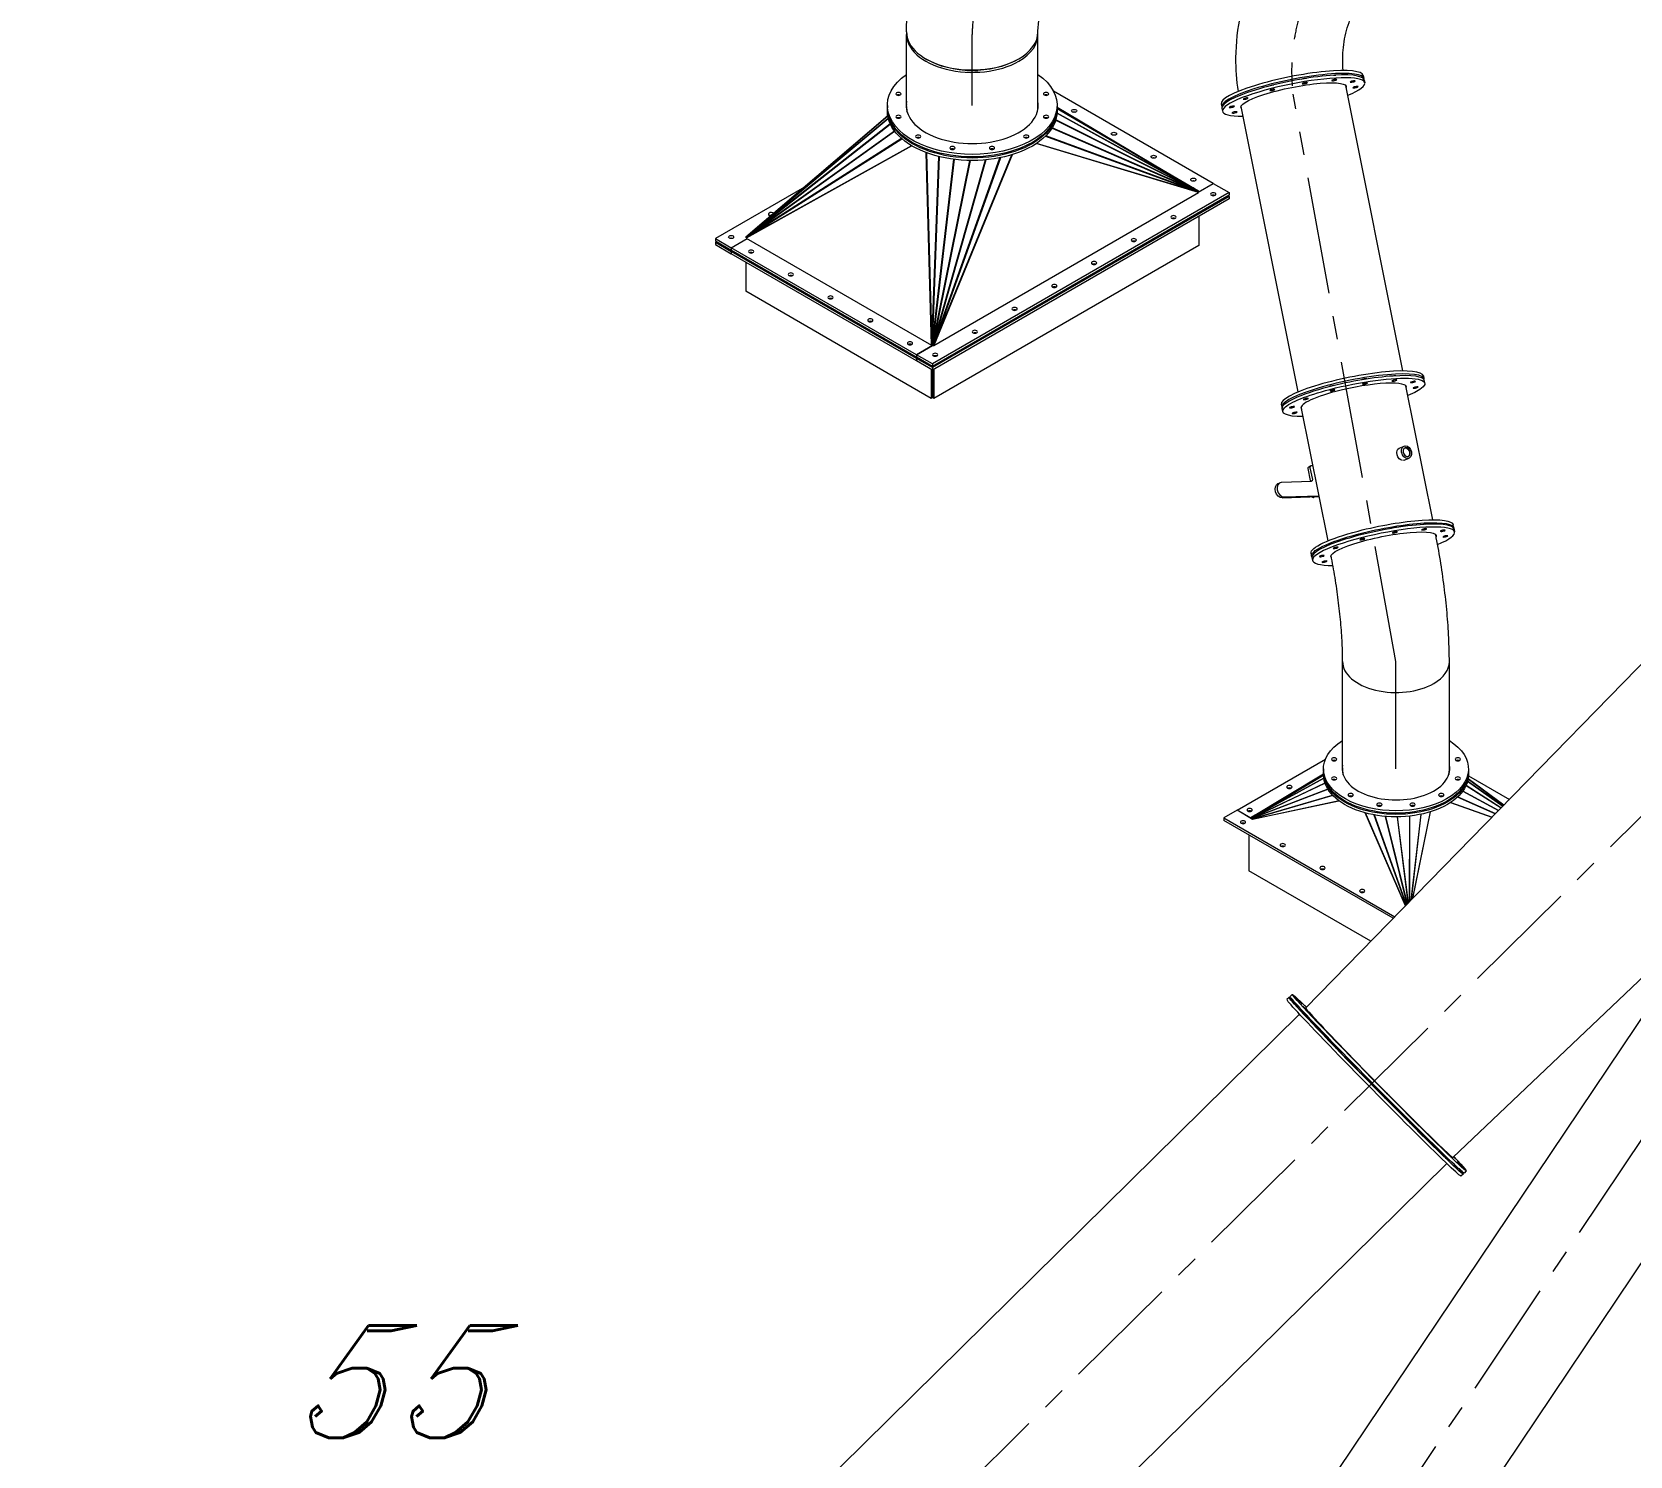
# Model space of a CAD drawing. Header units: inches. Extents: x -350577 to -266477, y -437959 to -377535.
# Drawn here: x -293131 to -288864, y -391039 to -387237 of the extents above; entities that cross this region are included whole.
import ezdxf

# ---------------------------------------------------------------- set-up
doc = ezdxf.new("R2010")
doc.units = ezdxf.units.IN
doc.header["$MEASUREMENT"] = 0
doc.linetypes.add('CENTER', pattern=[2, 1.25, -0.25, 0.25, -0.25])
doc.layers.add('CENTER       (itatec)', color=4, linetype='CENTER', lineweight=9)
doc.layers.add('ORGINAL (itatec)', color=3, linetype='Continuous', lineweight=9)
doc.styles.add('Geniso', font='geniso.shx', dxfattribs={"oblique": 15})

msp = doc.modelspace()

# ---------------------------------------------------------------- linework, layer by layer
at = {"layer": 'CENTER       (itatec)', "ltscale": 250}
for points in [[(-293131.3, -394810.7), (-293131.3, -393930.6, -0.22693), (-292822.1, -393284.3), (-286197.3, -386715.8, -0.121189), (-285574.7, -386386.5), (-279619.5, -384303, 0.093142), (-278642.9, -383740.8), (-275878.1, -381973.7)], [(-290620.8, -387432.6), (-290620.8, -387243.2, -0.298799), (-290400.9, -386908.1), (-287915, -385631, -0.09364), (-287623.2, -385544.6), (-282357.1, -385231.5)], [(-289489.4, -389204.1), (-289489.4, -388917.8), (-289764.3, -387402.6, -0.22255), (-289624.5, -386980.2), (-288438.4, -385899.9)], [(-290797.6, -396580.6), (-290797.6, -395684, -0.075825), (-290730.9, -395247.2), (-289635.9, -391447.8, -0.071032), (-289556.9, -391272.2), (-287159.8, -387700.5)]]:
    msp.add_lwpolyline(points, format="xyb", dxfattribs=at)
at = {"layer": 'ORGINAL (itatec)', "extrusion": (1.66533e-16, 0.816497, 0.57735)}
for p, q in [((-290796.3, -387435.9), (-290796.3, -387243.2)), ((-290445.3, -387435.9), (-290445.3, -387243.2)), ((-289470.9, -388141.7), (-289623.6, -387379.3)), ((-289576.8, -387353), (-289575.3, -387360.7)), ((-289574.5, -387364.6), (-289573, -387372.3)), ((-290847.3, -387432.6), (-290847.3, -387439.2)), ((-289977.3, -387641.2), (-290403.9, -387395)), ((-290394.3, -387432.6), (-290394.3, -387439.2)), ((-289956.3, -387429), (-289954.8, -387436.7)), ((-290846.4, -387460.7), (-291225.1, -387784.4)), ((-291225.1, -387784.5), (-290846.4, -387460.8)), ((-290845, -387467.6), (-291225.1, -387784.5)), ((-291225, -387784.8), (-290844.9, -387467.9)), ((-290847.3, -387442.4), (-290847.3, -387448.9)), ((-290795.3, -387446.7), (-290795.4, -387447.4)), ((-290795.1, -387447.9), (-290795.4, -387447.5)), ((-290795, -387448.2), (-290795.3, -387447.9)), ((-290446.6, -387448.4), (-290446.4, -387448.1)), ((-290446.5, -387447.6), (-290446.3, -387447.4)), ((-290446.3, -387447.4), (-290446.4, -387447)), ((-290446.2, -387447.4), (-290446.3, -387447.4)), ((-290397.9, -387472.1), (-290016.6, -387662.8)), ((-290016.7, -387662.3), (-290397.7, -387471.7)), ((-290016.9, -387661.8), (-290394.4, -387453.3)), ((-290394.4, -387453.6), (-290016.7, -387662.3)), ((-290394.3, -387437.5), (-290017.1, -387661.5)), ((-290017.1, -387661.5), (-290394.3, -387441.1)), ((-290394.3, -387441.3), (-290016.9, -387661.8)), ((-290394.3, -387442.4), (-290394.3, -387448.9)), ((-289954, -387440.6), (-289952.4, -387448.3)), ((-289750.3, -388197.7), (-289903, -387435.3)), ((-289730.9, -389842.6), (-287397.9, -387453.8)), ((-290839.8, -387482.3), (-291225, -387784.8)), ((-291224.9, -387785.2), (-290839.6, -387482.7)), ((-290828.3, -387501.3), (-291224.9, -387785.2)), ((-291224.7, -387785.7), (-290828.1, -387501.7)), ((-290425.6, -387515.3), (-290016.5, -387664.8)), ((-290016.5, -387663.6), (-290424.7, -387514.4)), ((-290407.8, -387493.5), (-290016.5, -387663.6)), ((-290016.6, -387662.8), (-290407.5, -387492.9)), ((-290809.3, -387521.5), (-291224.7, -387785.7)), ((-291224.5, -387786.4), (-290808.8, -387521.9)), ((-290782.9, -387540.3), (-291224.5, -387786.4)), ((-290781.7, -387541), (-291224.4, -387786.8)), ((-290729.4, -388072.6), (-290743.5, -387558.8)), ((-290743, -387559), (-290728.9, -388072.5)), ((-290016.6, -387665.6), (-290449.9, -387534.8)), ((-290016.5, -387664.8), (-290449, -387534.2)), ((-290728.9, -388072.5), (-290709.9, -387569.2)), ((-290709, -387569.4), (-290728.1, -388072.4)), ((-290728.1, -388072.4), (-290670.1, -387576.6)), ((-290669.3, -387576.7), (-290727.3, -388072.5)), ((-290727.3, -388072.5), (-290627.5, -387579.7)), ((-290626.8, -387579.7), (-290726.9, -388074)), ((-290626.8, -387579.7), (-290726.9, -388074)), ((-290726.4, -388072.6), (-290585.4, -387578.1)), ((-290626.7, -387579.7), (-290726.4, -388072.6)), ((-290725.5, -388072.9), (-290546.9, -387572.6)), ((-290584.4, -387578), (-290725.5, -388072.9)), ((-290724.4, -388073.5), (-290515.3, -387564.7)), ((-290545.5, -387572.3), (-290724.4, -388073.5)), ((-290514.3, -387564.4), (-290723.7, -388073.9)), ((-290017.5, -387664.4), (-289977.3, -387641.2)), ((-290017.5, -387664.4), (-289977.3, -387641.2)), ((-289977.3, -387641.2), (-289934.9, -387665.7)), ((-291069, -387651), (-291306.7, -387788.2)), ((-289934.9, -387665.7), (-290726.9, -388123)), ((-289934.9, -387672.3), (-290726.9, -388129.5)), ((-289934.9, -387675.5), (-290726.9, -388132.8)), ((-289934.9, -387682.1), (-290726.9, -388139.3)), ((-290723.7, -388073.9), (-290016.6, -387665.6)), ((-290017.2, -387661.4), (-290031.2, -387653.1)), ((-290018, -387665.2), (-290016.5, -387664.8)), ((-290017.7, -387664.4), (-290016.5, -387663.6)), ((-290017.2, -387661.4), (-290017.2, -387661.4)), ((-290017.2, -387661.7), (-290017.1, -387661.5)), ((-290017.2, -387663.3), (-290016.6, -387662.8)), ((-290017.1, -387662.1), (-290016.9, -387661.8)), ((-290017, -387662.6), (-290016.7, -387662.3)), ((-289937.7, -387673.9), (-289934.9, -387675.5)), ((-289934.9, -387665.7), (-289934.9, -387672.3)), ((-289934.9, -387675.5), (-289934.9, -387682.1)), ((-290016.2, -387729), (-290016.2, -387806.6)), ((-291306.7, -387788.2), (-291306.7, -387794.7)), ((-291306.7, -387788.2), (-291264.3, -387812.7)), ((-291306.7, -387794.7), (-291264.3, -387819.2)), ((-291303.9, -387796.4), (-291306.7, -387798)), ((-291306.7, -387798), (-291306.7, -387804.5)), ((-291306.7, -387798), (-291264.3, -387822.5)), ((-291306.7, -387804.5), (-291264.3, -387829)), ((-291264.3, -387812.7), (-291221.9, -387788.2)), ((-291264.3, -387812.7), (-291221.9, -387788.2)), ((-291264.3, -387812.7), (-291264.3, -387819.2)), ((-291264.3, -387812.7), (-291264.3, -387819.2)), ((-290769.3, -388098.5), (-291264.3, -387812.7)), ((-291225, -387784.5), (-291225.1, -387784.4)), ((-291224.9, -387784.7), (-291225.1, -387784.5)), ((-291224.7, -387785.1), (-291225, -387784.8)), ((-291224.5, -387785.5), (-291224.9, -387785.2)), ((-291224.2, -387786.2), (-291224.7, -387785.7)), ((-291224.1, -387786.7), (-291224.5, -387786.4)), ((-291224.4, -387786.8), (-290729.4, -388072.6)), ((-290016.2, -387806.6), (-290723.3, -388214.8)), ((-290769.3, -388105), (-291264.3, -387819.2)), ((-291264.3, -387822.5), (-291261.4, -387820.9)), ((-291264.3, -387822.5), (-291261.4, -387820.9)), ((-291264.3, -387822.5), (-291264.3, -387829)), ((-291264.3, -387822.5), (-291264.3, -387829)), ((-290769.3, -388108.3), (-291264.3, -387822.5)), ((-290769.3, -388114.8), (-291264.3, -387829)), ((-291225.4, -387851.5), (-291225.4, -387929)), ((-290730.4, -388214.8), (-291225.4, -387929)), ((-290726.9, -388074), (-290729.4, -388072.6)), ((-290726.9, -388074), (-290728.9, -388072.5)), ((-290726.9, -388074), (-290728.1, -388072.4)), ((-290726.9, -388074), (-290727.3, -388072.5)), ((-290726.9, -388074), (-290726.4, -388072.6)), ((-290726.9, -388074), (-290725.5, -388072.9)), ((-290726.9, -388074), (-290724.4, -388073.5)), ((-290726.9, -388074), (-290723.7, -388073.9)), ((-290726.9, -388074), (-290769.3, -388098.5)), ((-290769.3, -388098.5), (-290726.9, -388074)), ((-290769.3, -388098.5), (-290769.3, -388105)), ((-290769.3, -388098.5), (-290769.3, -388105)), ((-290726.9, -388123), (-290769.3, -388098.5)), ((-290726.9, -388129.5), (-290769.3, -388105)), ((-290766.5, -388106.6), (-290769.3, -388108.3)), ((-290769.3, -388108.3), (-290766.5, -388106.6)), ((-290769.3, -388108.3), (-290769.3, -388114.8)), ((-290769.3, -388108.3), (-290769.3, -388114.8)), ((-290726.9, -388132.8), (-290769.3, -388108.3)), ((-290726.9, -388139.3), (-290769.3, -388114.8)), ((-290730.4, -388137.3), (-290730.4, -388214.8)), ((-290726.9, -388123), (-290726.9, -388129.5)), ((-290726.9, -388132.8), (-290726.9, -388139.3)), ((-290726.9, -388139.3), (-290726.9, -388212.8)), ((-290726.9, -388139.3), (-290726.9, -388212.8)), ((-290723.3, -388137.3), (-290723.3, -388214.8)), ((-289416.2, -388155), (-289414.6, -388162.8)), ((-289391.3, -388539), (-289462.9, -388181.3)), ((-289412.3, -388174.3), (-289413.9, -388166.6)), ((-290726.9, -388212.8), (-290730.4, -388214.8)), ((-290723.3, -388214.8), (-290726.9, -388212.8)), ((-289795.6, -388231), (-289794.1, -388238.8)), ((-289791.8, -388250.3), (-289793.3, -388242.6)), ((-289670.7, -388595), (-289742.4, -388237.3)), ((-289480.6, -388347.5), (-289467.9, -388342.3)), ((-289717.7, -388433.9), (-289724.1, -388402.1)), ((-289722.3, -388397.4), (-289717.2, -388395.3)), ((-289719, -388400), (-289712.7, -388431.8)), ((-289710.8, -388394.9), (-289716.3, -388395.1)), ((-289467.1, -388379.8), (-289454.4, -388374.6)), ((-289389.2, -391348.9), (-287408.9, -388401.5)), ((-289804.4, -388442.4), (-289799.4, -388440.3)), ((-289715.4, -388436.8), (-289795.5, -388439.5)), ((-289792.9, -388480.1), (-289694.4, -388476.8)), ((-289787.8, -388478), (-289694.8, -388474.9)), ((-289712.6, -388478), (-289712.6, -388478)), ((-289704.5, -388477.2), (-289709.6, -388479.3)), ((-289709.6, -388479.3), (-289709.6, -388479.3)), ((-289335.1, -388560), (-289336.6, -388552.3)), ((-289334.3, -388563.9), (-289332.8, -388571.6)), ((-289714.5, -388636), (-289716.1, -388628.3)), ((-289713.8, -388639.9), (-289712.2, -388647.6)), ((-289631.9, -389207.4), (-289631.9, -388917.8)), ((-289346.9, -389207.4), (-289346.9, -388917.8)), ((-289913.7, -389314.7), (-289677.8, -389178.5)), ((-289682.9, -389220.6), (-289876.7, -389335.1)), ((-289875.6, -389334.3), (-289682.9, -389220.4)), ((-289682.9, -389218), (-289875, -389333.9)), ((-289682.9, -389204.1), (-289682.9, -389210.6)), ((-289682.9, -389213.9), (-289682.9, -389220.4)), ((-289630.6, -389218.8), (-289630.6, -389218.6)), ((-289630.4, -389219.5), (-289630.5, -389219.4)), ((-289630.2, -389220.2), (-289630.2, -389220.2)), ((-289348.6, -389220), (-289348.6, -389220)), ((-289348.5, -389219.7), (-289348.4, -389219.6)), ((-289348.2, -389218.4), (-289348.2, -389218.7)), ((-289296, -389222.3), (-289186.7, -389285.4)), ((-289295.9, -389204.1), (-289295.9, -389210.6)), ((-289295.9, -389213.9), (-289295.9, -389220.4)), ((-289877.2, -389335.6), (-289682.4, -389228.9)), ((-289682.3, -389229.2), (-289877.1, -389335.9)), ((-289876.8, -389336), (-289679.2, -389242.1)), ((-289679.1, -389242.5), (-289876.4, -389336.3)), ((-289875.9, -389336.5), (-289671.7, -389257.8)), ((-289671.4, -389258.3), (-289875.3, -389336.9)), ((-289216, -389315.4), (-289310.9, -389263.6)), ((-289310.7, -389263.2), (-289215.6, -389315)), ((-289209, -389308.3), (-289302.3, -389248.8)), ((-289302.1, -389248.4), (-289208.8, -389308)), ((-289204.3, -389303.4), (-289298.1, -389237.1)), ((-289298, -389236.8), (-289204.1, -389303.2)), ((-289201.8, -389300.9), (-289296.7, -389230.4)), ((-289296.7, -389230.5), (-289201.9, -389300.9)), ((-289202, -389301.1), (-289296.7, -389230.7)), ((-289874.8, -389337.3), (-289659.2, -389274)), ((-289658.4, -389274.8), (-289873.9, -389338.1)), ((-289873.3, -389338.6), (-289642.2, -389289)), ((-289641.3, -389289.6), (-289872.3, -389339.2)), ((-289344.2, -389294.2), (-289233.5, -389333.3)), ((-289343.1, -389293.5), (-289232.9, -389332.7)), ((-289224.6, -389324.1), (-289325, -389279.4)), ((-289324.5, -389278.8), (-289224, -389323.6)), ((-289913.7, -389314.7), (-289949, -389335.1)), ((-289949, -389335.1), (-289949, -389341.7)), ((-289949, -389335.1), (-289492.6, -389598.6)), ((-289496.7, -389602.8), (-289949, -389341.7)), ((-289878.3, -389335.1), (-289913.7, -389314.7)), ((-289874.9, -389337.1), (-289913.7, -389314.7)), ((-289850.5, -389319.1), (-289878.3, -389335.1)), ((-289873.4, -389338), (-289874.6, -389337.3)), ((-289874.4, -389333.4), (-289865.1, -389327.8)), ((-289871.5, -389339.1), (-289872.3, -389338.6)), ((-289691.3, -391145.9), (-288479.4, -389342.1)), ((-289464.2, -389569.5), (-289571.8, -389321.5)), ((-289463.6, -389568.9), (-289570.8, -389321.8)), ((-289548.2, -389326.9), (-289462.6, -389567.9)), ((-289461.7, -389567), (-289546.9, -389327.1)), ((-289518.4, -389330.9), (-289460.2, -389565.4)), ((-289517.6, -389330.9), (-289459.5, -389564.7)), ((-289517.6, -389330.9), (-289459.5, -389564.7)), ((-289459.5, -389564.7), (-289517.5, -389331)), ((-289485.9, -389332.1), (-289457.2, -389562.4)), ((-289485.8, -389332.1), (-289457.1, -389562.3)), ((-289485.8, -389332.1), (-289457.1, -389562.3)), ((-289456.6, -389561.7), (-289485.2, -389332.1)), ((-289453.3, -389330.2), (-289453.7, -389558.7)), ((-289452.9, -389558), (-289452.5, -389330.1)), ((-289423.1, -389325.4), (-289449.4, -389554.4)), ((-289448.4, -389553.4), (-289422.2, -389325.2)), ((-289397.9, -389318.8), (-289444.9, -389549.7)), ((-289444.1, -389548.9), (-289397.1, -389318.6)), ((-289881.9, -389380.5), (-289881.9, -389476)), ((-289556.4, -389663.9), (-289881.9, -389476)), ((-289337.6, -390241.5), (-288635.8, -389575)), ((-289774.9, -389814.5), (-289780.6, -389820.1)), ((-289766.4, -389806.1), (-289772.1, -389811.7)), ((-289747.1, -389858.7), (-293019, -393085.3)), ((-289353.9, -390257.4), (-292625.8, -393484)), ((-289310.1, -390285.9), (-289315.8, -390291.5)), ((-289301.6, -390277.4), (-289307.3, -390283.1))]:
    msp.add_line(p, q, dxfattribs=at)
at = {"layer": 'ORGINAL (itatec)'}
for centre, major_axis, ratio, start_param, end_param in [((-290620.8, -387243.2), (-175.5, 0), 0.57735, -0.032238, 2.356194), ((-290620.8, -387236.7), (-175.5, 0), 0.57735, 0, 2.356194), ((-290620.8, -387236.7), (175.5, 0), 0.57735, -0.785398, 0), ((-290620.8, -387243.2), (175.5, 0), 0.57735, -0.785398, 0.032238), ((-289765, -387398.7), (189.7, 38), 0.18173, -0.055957, 3.19755), ((-289766.6, -387391), (189.7, 38), 0.18173, 0, 3.141593), ((-289764.3, -387402.6), (189.7, 38), 0.18173, 0, 3.141593), ((-289762.7, -387410.3), (189.7, 38), 0.18173, -0.743012, 3.884605), ((-290817.8, -387408.7), (-7, 0), 0.57735, -2.200636, -0.940957), ((-290620.8, -387432.6), (-176.5, 0), 0.57735, -0.1065, 3.248092), ((-290620.8, -387439.2), (-176.5, 0), 0.57735, -0.1065, -0.032056), ((-290620.8, -387442.4), (-176.5, 0), 0.57735, -0.1065, -0.048094), ((-290620.8, -387439.2), (176.5, 0), 0.57735, 0.032056, 0.1065), ((-290620.8, -387442.4), (176.5, 0), 0.57735, 0.048094, 0.1065), ((-290423.7, -387408.7), (-7, 0), 0.57735, -2.200636, -0.940957), ((-290817.8, -387469.6), (-7, 0), 0.57735, -2.200636, -0.940957), ((-290620.8, -387448.9), (-176.5, 0), 0.57735, -0.108381, -0.080211), ((-290620.8, -387435.9), (-175.5, 0), 0.57735, 0, 0.16187), ((-290620.8, -387435.9), (175.5, 0), 0.57735, -0.16187, 0), ((-290620.8, -387448.9), (176.5, 0), 0.57735, 0.080211, 0.108381), ((-290423.7, -387469.6), (-7, 0), 0.57735, -2.200636, -0.940957), ((-290348.6, -387447.3), (-7, 0), 0.57735, -3.926991, 2.356194), ((-290765, -387522.4), (-7, 0), 0.57735, -2.200636, -0.940957), ((-290476.5, -387522.4), (-7, 0), 0.57735, -2.200636, -0.940957), ((-290242.5, -387508.6), (-7, 0), 0.57735, -3.926991, 2.356194), ((-290673.6, -387552.9), (-7, 0), 0.57735, -2.200636, -0.940957), ((-290568, -387552.9), (-7, 0), 0.57735, -2.200636, -0.940957), ((-290136.4, -387569.8), (-7, 0), 0.57735, -3.926991, 2.356194), ((-290030.4, -387631), (-7, 0), 0.57735, -3.926991, 2.356194), ((-289977.3, -387676.3), (-7, 0), 0.57735, -2.200636, -0.940957), ((-291158.2, -387722.9), (-7, 0), 0.57735, -0.785398, 1.623395), ((-291158.2, -387722.9), (7, 0), 0.57735, 0.330242, 2.356194), ((-290083.4, -387737.6), (-7, 0), 0.57735, -2.200636, -0.940957), ((-291264.3, -387784.1), (7, 0), 0.57735, -3.926991, 2.356194), ((-290189.5, -387798.8), (-7, 0), 0.57735, -2.200636, -0.940957), ((-291211.2, -387829.4), (-7, 0), 0.57735, -2.200636, -0.940957), ((-290295.5, -387860.1), (-7, 0), 0.57735, -2.200636, -0.940957), ((-291105.2, -387890.7), (-7, 0), 0.57735, -2.200636, -0.940957), ((-290401.6, -387921.3), (-7, 0), 0.57735, -2.200636, -0.940957), ((-290999.1, -387951.9), (-7, 0), 0.57735, -2.200636, -0.940957), ((-290507.7, -387982.5), (-7, 0), 0.57735, -2.200636, -0.940957), ((-290893, -388013.1), (-7, 0), 0.57735, -2.200636, -0.940957), ((-290787, -388074.4), (-7, 0), 0.57735, -2.200636, -0.940957), ((-290613.7, -388043.8), (-7, 0), 0.57735, -2.200636, -0.940957), ((-290719.8, -388105), (-7, 0), 0.57735, -2.200636, -0.940957), ((-289604.4, -388200.8), (189.7, 38), 0.18173, -0.055957, 3.19755), ((-289605.9, -388193), (189.7, 38), 0.18173, 0, 3.141593), ((-289602.1, -388212.3), (-140.7, -28.2), 0.18173, -1.262793, 0.118125), ((-289602.1, -388212.3), (140.7, 28.2), 0.18173, -0.118125, 1.878799), ((-289461.1, -388358.4), (6.7, -16.2), 0.726706, -3.409327, 2.873858), ((-289715.3, -388399.9), (-1.92, 4.62), 0.726706, -0.267734, 1.303062), ((-289791.7, -388458.8), (-7.7, 18.5), 0.726706, -0.267734, 2.873858), ((-289522.5, -388609.6), (189.7, 38), 0.18173, -0.744547, 3.882817), ((-289524, -388601.9), (189.7, 38), 0.18173, 0, 3.141593), ((-289581.4, -388579.1), (-6.86, -1.37), 0.18173, -2.630973, 0.036929), ((-289494.9, -388561.1), (6.86, 1.37), 0.18173, -0.022394, 2.780982), ((-289416.4, -388552.9), (6.86, 1.37), 0.18173, 0.341316, 1.477528), ((-289489.4, -388917.8), (-142.5, 0), 0.57735, 0, 2.356194), ((-289489.4, -388917.8), (-142.5, 0), 0.57735, 0.000011, 2.356194), ((-289489.4, -388917.8), (142.5, 0), 0.57735, -0.785398, 0), ((-289489.4, -388917.8), (142.5, 0), 0.57735, -0.785398, 0), ((-289654.6, -389185.1), (-7, 0), 0.57735, -2.200636, -0.940957), ((-289324.3, -389185.1), (-7, 0), 0.57735, -2.200636, -0.940957), ((-289489.4, -389204.1), (-143.5, 0), 0.57735, -0.118125, 3.259718), ((-289489.4, -389210.6), (-143.5, 0), 0.57735, -0.118125, -0.039431), ((-289489.4, -389213.9), (-143.5, 0), 0.57735, -0.118125, -0.059165), ((-289489.4, -389220.4), (-143.5, 0), 0.57735, -0.123193, -0.098712), ((-289489.4, -389207.4), (-142.5, 0), 0.57735, 0, 0.158208), ((-289489.4, -389207.4), (142.5, 0), 0.57735, -0.158208, 0), ((-289489.4, -389220.4), (143.5, 0), 0.57735, 0.098712, 0.123193), ((-289489.4, -389210.6), (143.5, 0), 0.57735, 0.039431, 0.118125), ((-289489.4, -389213.9), (143.5, 0), 0.57735, 0.059165, 0.118125), ((-289774, -389259), (-7, 0), 0.57735, -2.200636, -0.940957), ((-289654.6, -389236.2), (-7, 0), 0.57735, -2.200636, -0.940957), ((-289324.3, -389236.2), (-7, 0), 0.57735, -2.200636, -0.940957), ((-289610.3, -389280.4), (-7, 0), 0.57735, -2.200636, -0.940957), ((-289533.7, -389306), (-7, 0), 0.57735, -2.200636, -0.940957), ((-289445.2, -389306), (-7, 0), 0.57735, -2.200636, -0.940957), ((-289368.5, -389280.4), (-7, 0), 0.57735, -2.200636, -0.940957), ((-289897.8, -389352.9), (-7, 0), 0.57735, -2.200636, -0.940957), ((-289880.1, -389320.2), (-7, 0), 0.57735, -2.200636, -0.940957), ((-289791.7, -389414.1), (-7, 0), 0.57735, -2.200636, -0.940957), ((-289685.6, -389475.4), (-7, 0), 0.57735, -2.200636, -0.940957), ((-289579.6, -389536.6), (-7, 0), 0.57735, -2.200636, -0.940957), ((-289542.5, -390050.2), (-197.3, 200.1), 0.018194, -0.143927, 3.285519), ((-289534, -390041.8), (-197.3, 200.1), 0.018194, -0.08081, 3.222402), ((-289545.4, -390053), (-196.6, 199.4), 0.018194, -0.718803, -0.398428), ((-289545.4, -390053), (-196.6, 199.4), 0.018194, -2.743164, -2.42279)]:
    msp.add_ellipse(centre, major_axis=major_axis, ratio=ratio, start_param=start_param, end_param=end_param, dxfattribs=at)
at = {"layer": 'ORGINAL (itatec)', "extrusion": (-1.01034e-16, -5.55112e-17, -1)}
msp.add_ellipse((-290620.8, -387243.2), major_axis=(-167.5, 0), ratio=0.57735, start_param=-2.356194, end_param=-0.761794, dxfattribs=at)
at = {"layer": 'ORGINAL (itatec)', "extrusion": (3.69779e-32, 1.11022e-16, -1)}
for centre, major_axis, start_param, end_param in [((-290620.8, -387435.9), (167.5, 0), -1.658123, -1.48347), ((-290620.8, -387439.2), (226.5, 0), 0, 3.141593), ((-290620.8, -387448.9), (226.5, 0), 0, 3.141593), ((-289489.4, -389210.6), (193.5, 0), 0, 3.141593)]:
    msp.add_ellipse(centre, major_axis=major_axis, ratio=0.57735, start_param=start_param, end_param=end_param, dxfattribs=at)
at = {"layer": 'ORGINAL (itatec)', "extrusion": (-8.30706e-17, 1.11022e-16, -1)}
msp.add_ellipse((-290620.8, -387243.2), major_axis=(-167.5, 0), ratio=0.57735, start_param=-2.379799, end_param=-2.356194, dxfattribs=at)
at = {"layer": 'ORGINAL (itatec)', "extrusion": (3.62236e-17, 1.11022e-16, -1)}
msp.add_ellipse((-290620.8, -387432.6), major_axis=(226.5, 0), ratio=0.57735, start_param=-0.684343, end_param=3.825936, dxfattribs=at)
at = {"layer": 'ORGINAL (itatec)', "extrusion": (-1.85515e-16, 1.49141e-15, -1)}
msp.add_ellipse((-289762.7, -387410.3), major_axis=(-140.7, -28.2), ratio=0.18173, start_param=-0.118125, end_param=3.259718, dxfattribs=at)
at = {"layer": 'ORGINAL (itatec)', "extrusion": (-1.55427e-16, 9.87916e-16, -1)}
msp.add_ellipse((-289821.7, -387379.9), major_axis=(-6.86, -1.37), ratio=0.18173, start_param=-0.036929, end_param=2.309991, dxfattribs=at)
at = {"layer": 'ORGINAL (itatec)', "extrusion": (-1.74444e-16, 8.70879e-16, -1)}
for centre in [(-289819.4, -387391.4), (-289927.8, -387436.6), (-289579.1, -388590.7), (-289687.6, -388635.9)]:
    msp.add_ellipse(centre, major_axis=(-6.86, -1.37), ratio=0.18173, start_param=-3.973194, end_param=2.309991, dxfattribs=at)
at = {"layer": 'ORGINAL (itatec)', "extrusion": (1.88492e-17, 6.83142e-16, -1)}
msp.add_ellipse((-289821.7, -387379.9), major_axis=(6.86, 1.37), ratio=0.18173, start_param=-0.831602, end_param=-0.51062, dxfattribs=at)
at = {"layer": 'ORGINAL (itatec)', "extrusion": (-1.25507e-16, 1.05052e-15, -1)}
msp.add_ellipse((-289735.1, -387361.8), major_axis=(-6.86, -1.37), ratio=0.18173, start_param=0.360611, end_param=2.309991, dxfattribs=at)
at = {"layer": 'ORGINAL (itatec)', "extrusion": (-4.64835e-17, 7.26669e-16, -1)}
for centre in [(-289732.8, -387373.3), (-289604.8, -387369), (-289597.6, -387384), (-289890.7, -387414.6), (-289920.6, -387451.5), (-289492.6, -388572.6), (-289364.6, -388568.3), (-289357.4, -388583.3), (-289650.5, -388613.9), (-289680.4, -388650.8)]:
    msp.add_ellipse(centre, major_axis=(-6.86, -1.37), ratio=0.18173, start_param=-3.973194, end_param=2.309991, dxfattribs=at)
at = {"layer": 'ORGINAL (itatec)', "extrusion": (-1.31001e-16, 1.21926e-15, -1)}
msp.add_ellipse((-289735.1, -387361.8), major_axis=(6.86, 1.37), ratio=0.18173, start_param=-0.831602, end_param=0.022394, dxfattribs=at)
at = {"layer": 'ORGINAL (itatec)', "extrusion": (-1.28212e-16, 9.93367e-16, -1)}
for centre in [(-289654.3, -387365.1), (-289414, -388564.4)]:
    msp.add_ellipse(centre, major_axis=(-6.86, -1.37), ratio=0.18173, start_param=-3.973194, end_param=2.309991, dxfattribs=at)
at = {"layer": 'ORGINAL (itatec)', "extrusion": (1.34398e-17, 5.68831e-16, -1)}
msp.add_ellipse((-289656.6, -387353.6), major_axis=(6.86, 1.37), ratio=0.18173, start_param=-1.477528, end_param=-0.831602, dxfattribs=at)
at = {"layer": 'ORGINAL (itatec)', "extrusion": (-1.74528e-16, 1.15393e-15, -1)}
msp.add_ellipse((-289656.6, -387353.6), major_axis=(6.86, 1.37), ratio=0.18173, start_param=-0.831602, end_param=-0.341316, dxfattribs=at)
at = {"layer": 'ORGINAL (itatec)', "extrusion": (-5.98684e-17, -5.55112e-17, -1)}
for centre in [(-290817.8, -387402.1), (-289654.6, -389229.6), (-289533.7, -389299.5)]:
    msp.add_ellipse(centre, major_axis=(7, 0), ratio=0.57735, start_param=-5.497787, end_param=0.785398, dxfattribs=at)
at = {"layer": 'ORGINAL (itatec)', "extrusion": (1.39567e-17, 1.66533e-16, -1)}
for centre in [(-290423.7, -387402.1), (-290817.8, -387463.1), (-290423.7, -387463.1), (-290765, -387515.9), (-290673.6, -387546.4), (-290568, -387546.4), (-289654.6, -389178.5), (-289324.3, -389178.5), (-289324.3, -389229.6), (-289610.3, -389273.9), (-289445.2, -389299.5)]:
    msp.add_ellipse(centre, major_axis=(7, 0), ratio=0.57735, start_param=-5.497787, end_param=0.785398, dxfattribs=at)
at = {"layer": 'ORGINAL (itatec)', "extrusion": (-6.6265e-17, -5.55112e-17, -1)}
msp.add_ellipse((-290620.8, -387442.4), major_axis=(226.5, 0), ratio=0.57735, start_param=-0.012488, end_param=3.154081, dxfattribs=at)
at = {"layer": 'ORGINAL (itatec)', "extrusion": (1.33873e-17, 1.11022e-16, -1)}
for centre in [(-290348.6, -387453.8), (-290242.5, -387515.1), (-290136.4, -387576.3), (-290030.4, -387637.6)]:
    msp.add_ellipse(centre, major_axis=(7, 0), ratio=0.57735, start_param=-2.200636, end_param=-0.940957, dxfattribs=at)
at = {"layer": 'ORGINAL (itatec)', "extrusion": (1.39567e-17, -2.77556e-16, -1)}
for centre in [(-290476.5, -387515.9), (-289977.3, -387669.8), (-290083.4, -387731), (-290189.5, -387792.3), (-291211.2, -387822.9), (-290295.5, -387853.5), (-291105.2, -387884.1), (-290999.1, -387945.4), (-290401.6, -387914.8), (-290507.7, -387976), (-290893, -388006.6), (-290787, -388067.9), (-290613.7, -388037.2), (-290719.8, -388098.5), (-289368.5, -389273.9)]:
    msp.add_ellipse(centre, major_axis=(7, 0), ratio=0.57735, start_param=-5.497787, end_param=0.785398, dxfattribs=at)
at = {"layer": 'ORGINAL (itatec)', "extrusion": (1.39567e-17, 1.11022e-16, -1)}
msp.add_ellipse((-291158.2, -387729.4), major_axis=(7, 0), ratio=0.57735, start_param=-2.200636, end_param=-1.283706, dxfattribs=at)
at = {"layer": 'ORGINAL (itatec)', "extrusion": (5.11539e-17, -1.66533e-16, -1)}
msp.add_ellipse((-291264.3, -387790.7), major_axis=(7, 0), ratio=0.57735, start_param=-2.200636, end_param=-0.940957, dxfattribs=at)
at = {"layer": 'ORGINAL (itatec)', "extrusion": (-7.37823e-17, 1.00427e-15, -1)}
msp.add_ellipse((-289603.6, -388204.6), major_axis=(189.7, 38), ratio=0.18173, start_param=-1.878799, end_param=0, dxfattribs=at)
at = {"layer": 'ORGINAL (itatec)', "extrusion": (-1.47229e-16, 8.7633e-16, -1)}
msp.add_ellipse((-289602.1, -388212.3), major_axis=(189.7, 38), ratio=0.18173, start_param=-1.878799, end_param=0.743012, dxfattribs=at)
at = {"layer": 'ORGINAL (itatec)', "extrusion": (-2.18139e-16, 1.37165e-15, -1)}
msp.add_ellipse((-289495.9, -388155.6), major_axis=(6.86, 1.37), ratio=0.18173, start_param=-1.477528, end_param=-0.831602, dxfattribs=at)
at = {"layer": 'ORGINAL (itatec)', "extrusion": (-1.33706e-16, 1.16211e-15, -1)}
msp.add_ellipse((-289495.9, -388155.6), major_axis=(6.86, 1.37), ratio=0.18173, start_param=-0.831602, end_param=-0.341316, dxfattribs=at)
at = {"layer": 'ORGINAL (itatec)', "extrusion": (-9.27992e-17, 8.87233e-16, -1)}
msp.add_ellipse((-289602.1, -388212.3), major_axis=(-189.7, -38), ratio=0.18173, start_param=-0.743012, end_param=1.262793, dxfattribs=at)
at = {"layer": 'ORGINAL (itatec)', "extrusion": (-1.71572e-16, 3.6193e-16, -1)}
msp.add_ellipse((-289603.6, -388204.6), major_axis=(-189.7, -38), ratio=0.18173, start_param=0, end_param=1.262793, dxfattribs=at)
at = {"layer": 'ORGINAL (itatec)', "extrusion": (-1.44524e-16, 9.33486e-16, -1)}
msp.add_ellipse((-289661, -388181.9), major_axis=(-6.86, -1.37), ratio=0.18173, start_param=-0.036929, end_param=2.309991, dxfattribs=at)
at = {"layer": 'ORGINAL (itatec)', "extrusion": (1.22467e-16, 2.45312e-17, -1)}
for centre in [(-289658.7, -388193.5), (-289572.1, -388175.4), (-289444.1, -388171.1), (-289437, -388186), (-289730.1, -388216.6), (-289760, -388253.6)]:
    msp.add_ellipse(centre, major_axis=(6.86, 1.37), ratio=0.18173, start_param=-5.020392, end_param=1.262793, dxfattribs=at)
at = {"layer": 'ORGINAL (itatec)', "extrusion": (-1.11732e-16, 4.87144e-16, -1)}
msp.add_ellipse((-289661, -388181.9), major_axis=(6.86, 1.37), ratio=0.18173, start_param=-0.831602, end_param=-0.51062, dxfattribs=at)
at = {"layer": 'ORGINAL (itatec)', "extrusion": (-1.36243e-16, 5.38848e-16, -1)}
msp.add_ellipse((-289574.5, -388163.8), major_axis=(-6.86, -1.37), ratio=0.18173, start_param=0.360611, end_param=2.309991, dxfattribs=at)
at = {"layer": 'ORGINAL (itatec)', "extrusion": (-7.9024e-17, 3.23854e-16, -1)}
msp.add_ellipse((-289574.5, -388163.8), major_axis=(6.86, 1.37), ratio=0.18173, start_param=-0.831602, end_param=0.022394, dxfattribs=at)
at = {"layer": 'ORGINAL (itatec)', "extrusion": (-8.28188e-18, 3.94638e-16, -1)}
for centre in [(-289493.6, -388167.2), (-289767.1, -388238.6)]:
    msp.add_ellipse(centre, major_axis=(6.86, 1.37), ratio=0.18173, start_param=-5.020392, end_param=1.262793, dxfattribs=at)
at = {"layer": 'ORGINAL (itatec)', "extrusion": (-1.40873e-16, 1.21744e-16, -1)}
for centre, major_axis, start_param, end_param in [((-289473.8, -388363.7), (6.7, -16.2), 0.355523, 3.141593), ((-289720.4, -388402), (-1.92, 4.62), -1.303062, 0), ((-289721.5, -388434.1), (1.92, -4.62), -1.303062, -0.65971)]:
    msp.add_ellipse(centre, major_axis=major_axis, ratio=0.726706, start_param=start_param, end_param=end_param, dxfattribs=at)
at = {"layer": 'ORGINAL (itatec)', "extrusion": (-3.40863e-17, 2.26326e-16, -1)}
msp.add_ellipse((-289461.5, -388358.5), major_axis=(4.5, -10.8), ratio=0.726706, start_param=0.2677344252659095, end_param=6.550919732445496, dxfattribs=at)
at = {"layer": 'ORGINAL (itatec)', "extrusion": (-1.10958e-16, 1.94325e-16, -1)}
msp.add_ellipse((-289461.1, -388358.4), major_axis=(4.8, -11.5), ratio=0.726706, start_param=-2.873858, end_param=3.409327, dxfattribs=at)
at = {"layer": 'ORGINAL (itatec)', "extrusion": (-3.83768e-17, 1.64411e-16, -1)}
msp.add_ellipse((-289462, -388358.8), major_axis=(-4.8, 11.5), ratio=0.726706, start_param=0.050124, end_param=3.091468, dxfattribs=at)
at = {"layer": 'ORGINAL (itatec)', "extrusion": (-1.66497e-16, 1.11077e-16, -1)}
msp.add_ellipse((-289473.8, -388363.7), major_axis=(6.7, -16.2), ratio=0.726706, start_param=0, end_param=0.179946, dxfattribs=at)
at = {"layer": 'ORGINAL (itatec)', "extrusion": (1.28713e-17, 1.85745e-16, -1)}
msp.add_ellipse((-289796.8, -388460.9), major_axis=(7.7, -18.5), ratio=0.726706, start_param=0.267734, end_param=3.141593, dxfattribs=at)
at = {"layer": 'ORGINAL (itatec)', "extrusion": (-1.92121e-16, 1.0041e-16, -1)}
msp.add_ellipse((-289716.4, -388432), major_axis=(1.92, -4.62), ratio=0.726706, start_param=-1.303062, end_param=0.267734, dxfattribs=at)
at = {"layer": 'ORGINAL (itatec)', "extrusion": (1.32807e-16, 1.181e-16, -1)}
msp.add_ellipse((-289713.4, -388463.4), major_axis=(0.8, -14.6), ratio=0.000004, start_param=0.000001, end_param=0.000021, dxfattribs=at)
at = {"layer": 'ORGINAL (itatec)', "extrusion": (-9.28831e-17, 1.17029e-15, -1)}
msp.add_ellipse((-289526.3, -388590.3), major_axis=(189.7, 38), ratio=0.18173, start_param=-1.878799, end_param=0, dxfattribs=at)
at = {"layer": 'ORGINAL (itatec)', "extrusion": (-2.64203e-16, 6.83058e-16, -1)}
msp.add_ellipse((-289524.8, -388598), major_axis=(-189.7, -38), ratio=0.18173, start_param=-0.055957, end_param=1.262793, dxfattribs=at)
at = {"layer": 'ORGINAL (itatec)', "extrusion": (-3.27083e-17, 1.6329e-16, -1)}
msp.add_ellipse((-289526.3, -388590.3), major_axis=(-189.7, -38), ratio=0.18173, start_param=0, end_param=1.262793, dxfattribs=at)
at = {"layer": 'ORGINAL (itatec)', "extrusion": (-1.93545e-16, 1.03689e-15, -1)}
msp.add_ellipse((-289522.5, -388609.6), major_axis=(-140.7, -28.2), ratio=0.18173, start_param=-0.117201, end_param=3.260509, dxfattribs=at)
at = {"layer": 'ORGINAL (itatec)', "extrusion": (-1.6092e-16, 1.15666e-15, -1)}
msp.add_ellipse((-289524.8, -388598), major_axis=(189.7, 38), ratio=0.18173, start_param=-1.878799, end_param=0.055957, dxfattribs=at)
at = {"layer": 'ORGINAL (itatec)', "extrusion": (-2.12006e-17, 7.59022e-33, -1)}
msp.add_ellipse((-289489.4, -389204.1), major_axis=(193.5, 0), ratio=0.57735, start_param=-0.743012, end_param=3.884605, dxfattribs=at)
at = {"layer": 'ORGINAL (itatec)', "extrusion": (-5.96267e-18, 1.66533e-16, -1)}
msp.add_ellipse((-289489.4, -389213.9), major_axis=(193.5, 0), ratio=0.57735, start_param=-0.014618, end_param=3.15621, dxfattribs=at)
at = {"layer": 'ORGINAL (itatec)', "extrusion": (-4.89607e-17, 1.11022e-16, -1)}
msp.add_ellipse((-289489.4, -389220.4), major_axis=(193.5, 0), ratio=0.57735, start_param=0, end_param=3.141593, dxfattribs=at)
at = {"layer": 'ORGINAL (itatec)', "extrusion": (1.29336e-16, -5.55112e-17, -1)}
for centre in [(-289774, -389252.5), (-289880.1, -389313.7), (-289897.8, -389346.4), (-289791.7, -389407.6), (-289685.6, -389468.8), (-289579.6, -389530.1)]:
    msp.add_ellipse(centre, major_axis=(7, 0), ratio=0.57735, start_param=-3.926991, end_param=2.356194, dxfattribs=at)
at = {"layer": 'ORGINAL (itatec)', "extrusion": (-3.71374e-15, -3.42836e-15, -1)}
msp.add_ellipse((-289534, -390041.8), major_axis=(232.4, -235.7), ratio=0.018194, start_param=-0.561737, end_param=3.655932, dxfattribs=at)
at = {"layer": 'ORGINAL (itatec)', "extrusion": (-4.07057e-15, -3.93616e-15, -1)}
msp.add_ellipse((-289542.5, -390050.2), major_axis=(232.4, -235.7), ratio=0.018194, start_param=-0.338473, end_param=3.480066, dxfattribs=at)
at = {"layer": 'ORGINAL (itatec)', "extrusion": (-1.97517e-15, -1.79186e-15, -1)}
msp.add_ellipse((-289548.2, -390055.8), major_axis=(232.4, -235.7), ratio=0.018194, start_param=0, end_param=3.141593, dxfattribs=at)
at = {"layer": 'ORGINAL (itatec)', "extrusion": (-3.87184e-15, -3.58427e-15, -1)}
msp.add_ellipse((-289539.7, -390047.4), major_axis=(232.4, -235.7), ratio=0.018194, start_param=0, end_param=3.141593, dxfattribs=at)
at = {"layer": 'ORGINAL (itatec)', "extrusion": (-4.38512e-15, -4.01247e-15, -1)}
for centre in [(-289749.6, -389824), (-289745.5, -389825.7), (-289758.2, -389832.4), (-289754, -389834.1), (-289741.2, -389852), (-289732.7, -389843.6), (-289704.9, -389891), (-289696.3, -389882.6), (-289652.6, -389945.6), (-289644, -389937.1), (-289589.5, -390010.4), (-289581, -390002), (-289521.9, -390079.1), (-289513.3, -390070.7), (-289456.2, -390145), (-289447.7, -390136.6), (-289399, -390201.6), (-289390.5, -390193.2), (-289331, -390266.3), (-289322.5, -390257.8)]:
    msp.add_ellipse(centre, major_axis=(4.92, -4.98), ratio=0.018194, start_param=-5.768846, end_param=0.514339, dxfattribs=at)
at = {"layer": 'ORGINAL (itatec)', "extrusion": (-5.88819e-15, -5.65062e-15, -1)}
msp.add_ellipse((-289534, -390041.8), major_axis=(232.4, -235.7), ratio=0.018194, start_param=-2.627254, end_param=-2.579855, dxfattribs=at)
at = {"layer": 'ORGINAL (itatec)', "extrusion": (-1.58102e-16, -1.55909e-16, -1)}
msp.add_ellipse((-289545.4, -390053), major_axis=(-191, 193.7), ratio=0.018194, start_param=0.370897, end_param=0.720002, dxfattribs=at)
at = {"layer": 'ORGINAL (itatec)', "extrusion": (-2.68608e-15, -2.41495e-15, -1)}
msp.add_ellipse((-289545.4, -390053), major_axis=(191, -193.7), ratio=0.018194, start_param=-0.720002, end_param=-0.370897, dxfattribs=at)
at = {"layer": 'ORGINAL (itatec)', "extrusion": (-8.93164e-15, -8.65187e-15, -1)}
for centre in [(-289355.9, -390243.4), (-289347.4, -390234.9)]:
    msp.add_ellipse(centre, major_axis=(4.92, -4.98), ratio=0.018194, start_param=-5.768846, end_param=0.514339, dxfattribs=at)
at = {"layer": 'ORGINAL (itatec)', "extrusion": (-7.49886e-16, -5.83564e-16, -1)}
msp.add_ellipse((-289335.3, -390240), major_axis=(-4.92, 4.98), ratio=0.018194, start_param=-2.627254, end_param=-1.493845, dxfattribs=at)
at = {"layer": 'ORGINAL (itatec)', "extrusion": (-1.26426e-15, -1.16877e-15, -1)}
msp.add_ellipse((-289335.3, -390240), major_axis=(4.92, -4.98), ratio=0.018194, start_param=-1.647063, end_param=0.514339, dxfattribs=at)
at = {"layer": 'ORGINAL (itatec)', "extrusion": (-5.01863e-15, -4.79312e-15, -1)}
for centre in [(-289326.9, -390268), (-289318.3, -390259.6)]:
    msp.add_ellipse(centre, major_axis=(4.92, -4.98), ratio=0.018194, start_param=-5.768846, end_param=0.514339, dxfattribs=at)
at = {"layer": 'ORGINAL (itatec)'}
for points, knots in [([(-290796.3, -387236.7), (-290796.3, -387196.4), (-290791.5, -387156.1), (-290772.6, -387077.8), (-290758.4, -387039.8), (-290721.8, -386968.1), (-290699.4, -386934.3), (-290647.7, -386872.5), (-290618.5, -386844.3), (-290570.7, -386806.6), (-290554.1, -386794.8), (-290536.8, -386783.8)], [4.712389, 4.712389, 4.712389, 4.712389, 4.9058984, 4.9058984, 5.0994078, 5.0994078, 5.2929173, 5.2929173, 5.4864267, 5.4864267, 5.5840196, 5.5840196, 5.5840196, 5.5840196]), ([(-289910.3, -387395.4), (-289914.8, -387365.7), (-289916.9, -387335.7), (-289916.3, -387266.2), (-289912, -387226.8), (-289895.5, -387149.7), (-289883.4, -387112), (-289851.8, -387039.8), (-289832.4, -387005.4), (-289794.2, -386951.7), (-289777.3, -386931.2), (-289759.1, -386912)], [2.488954, 2.488954, 2.488954, 2.488954, 2.6583792, 2.6583792, 2.8802981, 2.8802981, 3.102217, 3.102217, 3.3241359, 3.3241359, 3.4743397, 3.4743397, 3.4743397, 3.4743397]), ([(-290445.3, -387236.7), (-290445.3, -387224), (-290443.8, -387211.7), (-290437.9, -387187.4), (-290433.5, -387175.4), (-290421.4, -387151.6), (-290413.6, -387139.8), (-290394.9, -387117.3), (-290384.1, -387106.7), (-290371.6, -387096.6)], [4.712389, 4.712389, 4.712389, 4.712389, 4.9058984, 4.9058984, 5.0994078, 5.0994078, 5.2929173, 5.2929173, 5.4767687, 5.4767687, 5.4767687, 5.4767687]), ([(-289630.2, -387339.7), (-289631.2, -387329.2), (-289631.7, -387318.6), (-289631.5, -387287.8), (-289629.3, -387267.6), (-289620.8, -387227.9), (-289614.5, -387208.5), (-289598.5, -387171.8), (-289588.6, -387154.4), (-289573.4, -387133), (-289569.3, -387127.6), (-289565, -387122.4)], [2.5401595, 2.5401595, 2.5401595, 2.5401595, 2.6583792, 2.6583792, 2.8802981, 2.8802981, 3.102217, 3.102217, 3.3241359, 3.3241359, 3.4016292, 3.4016292, 3.4016292, 3.4016292]), ([(-289713.7, -388477.5), (-289713.4, -388477.6), (-289713.2, -388477.7), (-289712.9, -388477.9), (-289712.8, -388478), (-289712.6, -388478)], [45.559125, 45.559125, 45.559125, 45.559125, 46.562546, 46.562546, 47.129892, 47.129892, 47.129892, 47.129892]), ([(-289712.6, -388478), (-289712.1, -388478.3), (-289711.6, -388478.5), (-289710.6, -388479), (-289710.1, -388479.2), (-289709.6, -388479.3)], [6.439672, 6.439672, 6.439672, 6.439672, 8.808459, 8.808459, 10.825875, 10.825875, 10.825875, 10.825875]), ([(-289346.9, -388917.8), (-289346.9, -388897.2), (-289347.5, -388876), (-289349.6, -388832.3), (-289351.1, -388809.8), (-289355.2, -388764.2), (-289357.7, -388740.9), (-289363.7, -388694.2), (-289367.1, -388670.7), (-289374.7, -388624.2), (-289378.8, -388601.2), (-289383.4, -388578.6)], [4.712389, 4.712389, 4.712389, 4.712389, 4.8763565, 4.8763565, 5.040324, 5.040324, 5.2042915, 5.2042915, 5.368259, 5.368259, 5.5298315, 5.5298315, 5.5298315, 5.5298315]), ([(-289631.9, -388917.8), (-289631.9, -388902.3), (-289632.3, -388885.5), (-289634, -388850.1), (-289635.3, -388831.5), (-289638.8, -388793.2), (-289640.9, -388773.5), (-289646, -388733.5), (-289648.9, -388713.3), (-289655.4, -388673.4), (-289659, -388653.8), (-289662.8, -388634.5)], [4.712389, 4.712389, 4.712389, 4.712389, 4.8763565, 4.8763565, 5.040324, 5.040324, 5.2042915, 5.2042915, 5.368259, 5.368259, 5.5294122, 5.5294122, 5.5294122, 5.5294122])]:
    msp.add_open_spline(points, degree=3, knots=knots, dxfattribs=at)

# ---------------------------------------------------------------- texts
at = {"layer": 'ORGINAL (itatec)', "color": 7, "insert": (-292158.7, -390840), "char_height": 300, "attachment_point": 5, "style": 'Geniso'}
msp.add_mtext('{\\Fitalic|c0;55}', dxfattribs=at)

doc.saveas('drawing.dxf')
